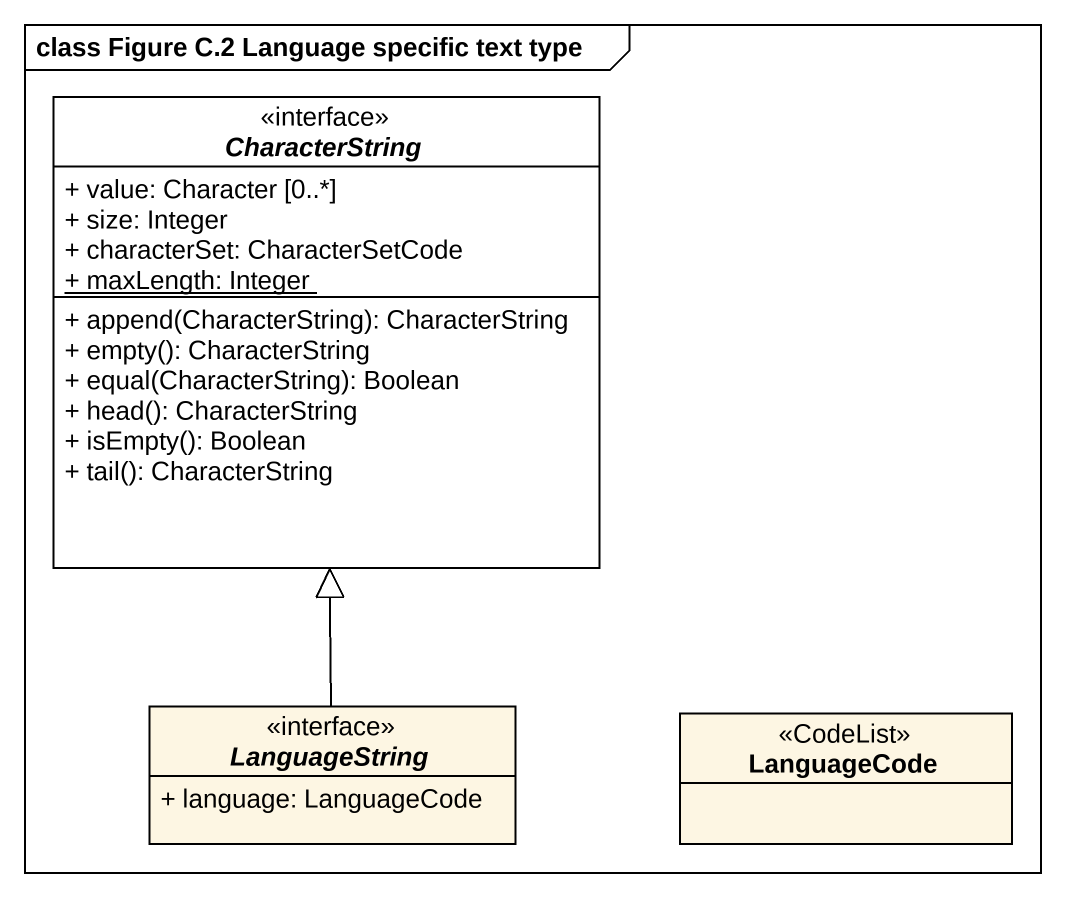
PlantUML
@startuml
mainframe class Figure C.2 Language specific text type
hide circle
hide empty members
skinparam classAttributeIconSize 0
interface CharacterString #FFFFFF {
  + value: Character [0..*]
  + size: Integer
  + characterSet: CharacterSetCode
  {static} + maxLength: Integer
  + append(CharacterString): CharacterString
  + empty(): CharacterString
  + equal(CharacterString): Boolean
  + head(): CharacterString
  + isEmpty(): Boolean
  + tail(): CharacterString
}
interface LanguageString {
  + language: LanguageCode
}
class LanguageCode <<CodeList>>
LanguageString -up-|> CharacterString
@enduml
